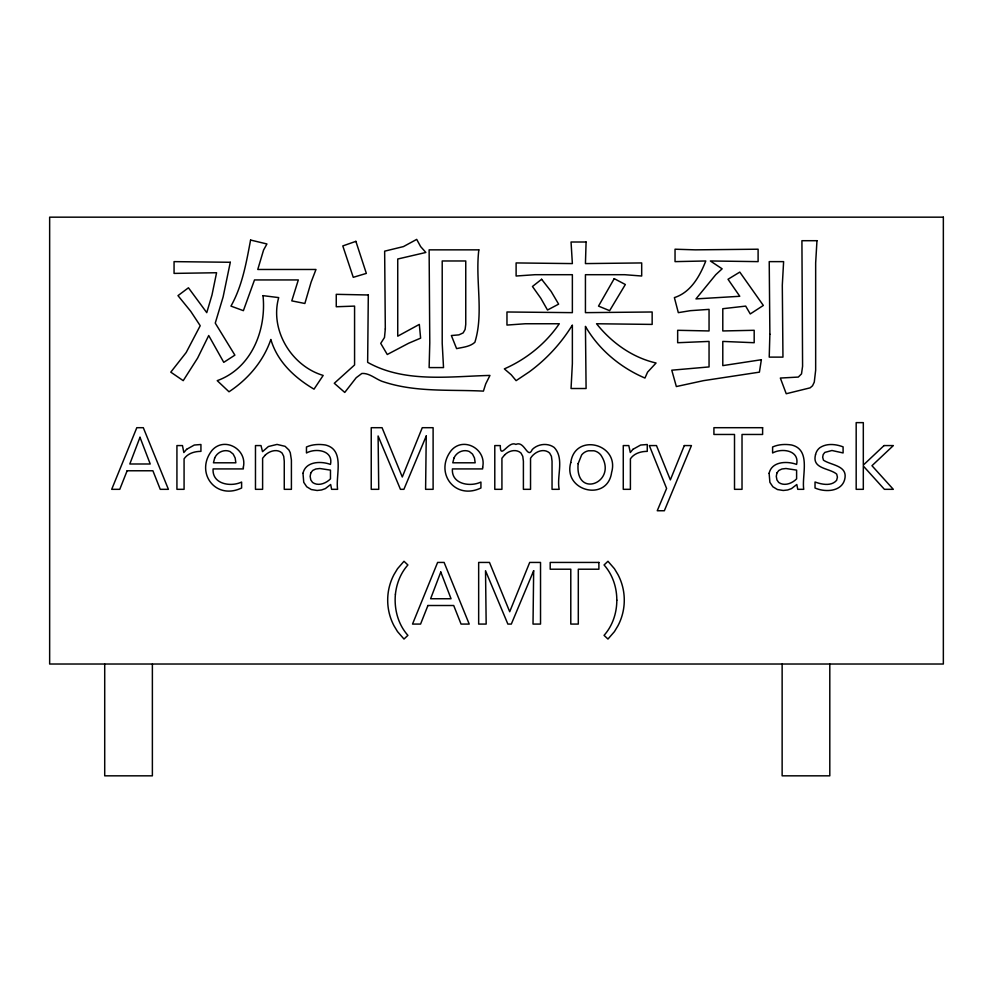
<?xml version="1.0" encoding="UTF-8"?>
<svg xmlns="http://www.w3.org/2000/svg" width="993" height="993" viewBox="0 0 993 993"><rect width="100%" height="100%" fill="white"/><g stroke="black" fill="none" stroke-linecap="round" stroke-linejoin="round"><path stroke-width="1.49" d="M829.8 664.118L829.8 775.831L782.136 775.831L782.136 664.118M152.376 664.118L152.376 775.831L104.712 775.831L104.712 664.118M263.008 295.641C266.558 329.887 251.614 368.242 217.219 380.654L228.998 391.776C248.064 379.177 263.418 361.241 270.853 339.457C277.332 361.7 294.611 377.688 314.024 389.157L323.172 375.428C291.495 366.032 269.612 330.073 278.698 297.602L263.008 295.641M368.304 294.983L367.646 362.346C404.573 383.099 449.432 376.421 489.959 375.428L485.701 383.931L483.417 391.118C450.35 389.442 415.918 392.458 384.006 381.97C376.471 379.984 369.917 372.847 361.849 373.467L356.202 377.712L344.757 392.434L334.293 383.273L354.575 364.965L354.575 306.105L336.255 306.75L336.255 294.325L368.304 294.983M478.837 249.851C475.113 280.287 484.001 313.068 474.865 342.3C469.95 346.768 462.825 347.252 456.594 348.617L451.368 335.535L458.89 334.877L463.135 332.916L465.096 329.477L465.754 324.413L465.754 260.973L442.208 260.973L442.208 343.379L443.523 367.584L429.125 367.584L429.783 342.722L429.125 249.851L478.837 249.851M243.359 467.144L243.31 468.919L213.098 468.919C211.919 484.112 230.736 487.278 241.609 482.052L241.609 487.997C215.32 500.621 194.628 472.246 212.068 450.313C224.381 436.299 247.356 449.208 243.359 467.144M482.672 467.144L482.623 468.919L452.411 468.919C451.232 484.112 470.049 487.278 480.922 482.052L480.922 487.997C454.633 500.621 433.941 472.246 451.381 450.313C463.694 436.299 486.669 449.208 482.672 467.144M426.245 435.989L425.6 489.326L433.109 489.326L433.109 427.698L422.273 427.698L402.289 476.988L382.057 427.698L371.233 427.698L371.233 489.326L378.743 489.326L378.097 435.989L400.44 489.326L403.903 489.326L426.245 435.989M533.663 570.727L533.018 624.076L540.527 624.076L540.527 562.435L529.703 562.435L509.707 611.725L489.487 562.435L478.663 562.435L478.663 624.076L486.173 624.076L485.527 570.727L507.87 624.076L511.321 624.076L533.663 570.727M769.873 334.219L769.227 357.12L782.956 357.12L782.298 285.177L783.614 261.631L769.227 261.631L769.873 334.219M395.413 594.224C394.01 608.858 397.957 624.287 407.9 635.359L403.99 639.045L397.523 631.61L393.973 625.714A54.665 54.665 0 0 1 387.692 600.169A54.615 54.615 0 0 1 393.973 574.624L397.523 568.728L403.99 561.281L407.9 564.967C400.663 573.048 396.567 583.512 395.413 594.224M616.814 600.169C616.839 612.917 612.607 625.789 604.054 635.359L607.964 639.045L614.444 631.61L617.981 625.714A54.665 54.665 0 0 0 624.274 600.169A54.615 54.615 0 0 0 617.981 574.624L614.444 568.728L607.964 561.281L604.054 564.967C612.607 574.537 616.839 587.422 616.814 600.169M586.093 242.007L585.436 263.592L641.689 262.934L641.689 276.017L624.684 274.701L585.436 274.701L585.436 312.646L652.153 311.988L652.153 324.413L596.557 323.755C611.663 342.684 632.231 357.517 656.075 363.004L647.573 372.152L644.953 378.048C620.451 367.609 598.754 349.536 585.436 326.374L586.093 388.511L571.049 388.511L572.365 363.649L572.365 325.071A165.694 165.694 0 0 1 529.195 371.916L516.112 380.654L511.209 374.771L504.345 368.887C526.402 359.168 545.666 343.69 559.282 323.755L525.272 323.755L506.964 325.071L506.964 311.988L572.365 312.646L572.365 274.701L535.078 274.701L516.112 276.017L516.112 262.934L572.365 263.592L571.049 242.007L586.093 242.007M816.966 240.703L815.663 262.934L815.663 370.19L814.272 382.131L812.535 385.768L810.102 387.853L786.233 393.737L780.337 378.048L798.322 377.067L801.512 373.877L802.58 366.268L801.922 240.703L816.966 240.703M578.137 463.669C574.873 499.901 619.061 482.052 600.765 454.943A11.693 11.693 0 0 0 593.988 450.785L588.415 450.785A11.693 11.693 0 0 0 581.637 454.943L578.137 463.669M570.789 462.527C562.584 491.2 607.517 502.433 611.614 472.42C619.831 443.697 574.885 432.439 570.789 462.527M302.989 473.289L303.746 482.325L306.725 486.769L311.281 489.537L317.115 490.48L321.533 489.971L325.356 488.618L330.657 484.497L331.625 489.326L337.608 489.326C335.423 475.622 345.303 449.755 325.443 445.001C319.101 443.995 312.385 444.33 306.465 446.999L306.465 452.982C315.873 447.756 333.598 450.363 330.47 464.414C321.062 460.926 305.645 461.249 302.989 473.289M769.128 473.289L769.885 482.325L772.864 486.769L777.42 489.537L783.254 490.48L787.672 489.971L791.495 488.618L796.796 484.497L797.764 489.326L803.747 489.326C801.562 475.622 811.442 449.755 791.582 445.001C785.24 443.995 778.524 444.33 772.604 446.999L772.604 452.982C782.012 447.756 799.737 450.363 796.609 464.414C787.201 460.926 771.784 461.249 769.128 473.289M385.309 328.993L384.49 337.496L380.729 343.379L387.27 354.501L408.694 343.218L420.622 338.154L419.319 324.413L397.734 336.18L397.734 259.012L425.86 252.47L420.622 246.587L416.7 239.387L403.456 246.587L384.651 251.167L385.309 328.993M815.526 454.695C811.641 469.118 829.428 467.889 836.702 474.133L837.422 477.174L836.627 480.327C831.327 486.496 821.745 484.46 815.03 482.002L815.03 487.997C824.724 492.342 841.046 491.994 844.559 479.929C848.568 465.469 831.451 465.556 823.445 460.169L822.676 457.227L823.197 454.533L824.835 452.411L831.935 450.499L843.094 452.945L843.094 446.862C835.672 444.07 826.722 443.077 819.821 447.731A11.904 11.904 0 0 0 815.526 454.695M761.37 359.727L759.409 372.152L703.491 380.654L676.345 386.55L671.777 370.19L709.052 366.926L709.052 341.418L677.66 342.722L677.66 330.297L709.052 330.954L709.052 309.369L690.408 310.672L678.318 312.646L674.384 297.602C690.855 292.376 699.854 276.079 705.787 260.973L675.041 261.631L675.041 249.206L695.323 249.851L758.106 249.206L758.106 261.631L710.355 260.973L722.134 268.818L715.754 274.701L695.969 298.905L739.785 296.286L728.018 279.281L739.785 272.094L763.332 305.447L750.261 313.949L745.681 306.105L722.792 308.711L722.792 330.954L754.183 330.297L754.183 342.722L722.792 341.418L722.792 365.623L761.37 359.727M310.797 472.891L310.151 476.392L310.797 479.929L312.559 482.449C318.256 486.508 326.002 483.405 330.47 478.874L330.47 470.123L319.833 468.51L315.786 468.994L312.721 470.446L310.797 472.891M776.936 472.891L776.29 476.392L776.936 479.929L778.698 482.449C784.396 486.508 792.141 483.405 796.609 478.874L796.609 470.123L785.972 468.51L781.925 468.994L778.86 470.446L776.936 472.891M230.302 262.276L223.115 296.944L215.258 323.11L234.882 355.146L223.76 362.346L208.716 335.535L197.607 358.101L183.221 380.654L170.784 372.152L186.163 352.54L200.214 325.716L190.73 311.33L177.983 295.641L188.447 287.784L206.755 312.646L211.993 294.983L216.573 272.74L174.06 273.398L174.06 261.631L230.302 262.276M250.584 240.045C246.314 262.636 242.366 285.798 230.959 306.105L243.384 310.672L254.506 279.939L298.322 279.939L291.781 300.867L304.863 303.486L311.082 282.223L315.985 269.475L257.77 269.475L263.579 250.013L266.931 243.968L250.584 240.045M214.674 458.034L213.458 462.8L235.85 462.8L235.167 457.984L233.194 454.086L229.979 451.492C224.046 449.022 217.169 452.249 214.674 458.034M453.987 458.034L452.771 462.8L475.163 462.8L474.48 457.984L472.507 454.086L469.279 451.492C463.359 449.022 456.482 452.249 453.987 458.034M139.988 437.28L129.81 463.992L150.228 463.992L139.988 437.28M440.793 572.018L430.614 598.742L451.045 598.742L440.793 572.018M127.129 470.769L119.768 489.326L111.7 489.326L136.811 427.698L143.302 427.698L168.413 489.326L160.258 489.326L152.897 470.769L127.129 470.769M427.933 605.507L420.573 624.076L412.517 624.076L437.615 562.435L444.107 562.435L469.217 624.076L461.062 624.076L453.702 605.507L427.933 605.507M684.301 445.572L670.349 479.892L656.472 445.572L649.335 445.572L666.601 488.457L657.242 510.75L664.342 510.75L691.438 445.572L684.301 445.572M614.22 278.636L598.518 306.105L609.64 310.672L625.342 284.519L614.22 278.636M186.585 449.345L183.842 452.523L182.464 445.572L176.928 445.572L176.928 489.326L184.077 489.326L184.077 458.84C187.764 453.354 194.616 451.356 200.934 451.368L200.934 444.504L194.293 445.038L186.585 449.345M632.913 449.345L630.307 452.523L628.792 445.572L623.269 445.572L623.269 489.326L630.406 489.326L630.406 458.84C634.093 453.354 640.944 451.356 647.262 451.368L647.262 444.504L640.634 445.038L632.913 449.345M504.568 455.03L501.924 458.232L501.924 489.326L494.787 489.326L494.787 445.572L500.311 445.572C500.087 460.529 508.304 440.321 515.888 444.417C524.577 440.259 527.668 459.908 532.26 449.519C537.858 443.834 547.664 442.667 554.156 447.433C564.682 458.406 556.49 476.094 559.183 489.326L552.046 489.326L552.046 461.186L551.425 456.321L549.625 453.031C543.481 447.62 534.284 452.063 530.535 458.232L530.535 489.326L523.398 489.326L523.398 461.186L522.765 456.321L520.977 453.031C516.211 448.687 508.639 450.673 504.568 455.03M265.342 455.03L262.611 458.232L262.611 489.326L255.474 489.326L255.474 445.572L260.998 445.572L262.524 451.654L268.42 446.515L277.035 444.417L285.103 446.329L288.951 450.04L290.279 452.734L291.408 460.032L291.408 489.326L284.259 489.326L284.259 461.186L283.713 456.308L282.074 453.031C277.233 448.551 269.637 450.909 265.342 455.03M884.043 445.572L863.314 465.096L863.314 422.633L856.177 422.633L856.177 489.326L863.314 489.326L863.314 466.027L884.415 489.326L893.303 489.326L871.966 465.705L893.352 445.572L884.043 445.572M541.619 279.281L532.459 286.481L540.8 298.248L547.503 310.027L558.625 304.143L551.103 291.383L541.619 279.281M355.879 241.349L342.796 245.929L353.26 277.32L366.343 273.398L355.879 241.349M943.35 217.169L49.65 217.169L49.65 664.019L943.35 664.019L943.35 217.169M762.612 427.698L713.917 427.698L713.917 434.462L734.51 434.462L734.51 489.326L742.019 489.326L742.019 434.462L762.612 434.462L762.612 427.698M598.891 562.435L550.196 562.435L550.196 569.212L570.789 569.212L570.789 624.076L578.298 624.076L578.298 569.212L598.891 569.212L598.891 562.435"/></g></svg>
